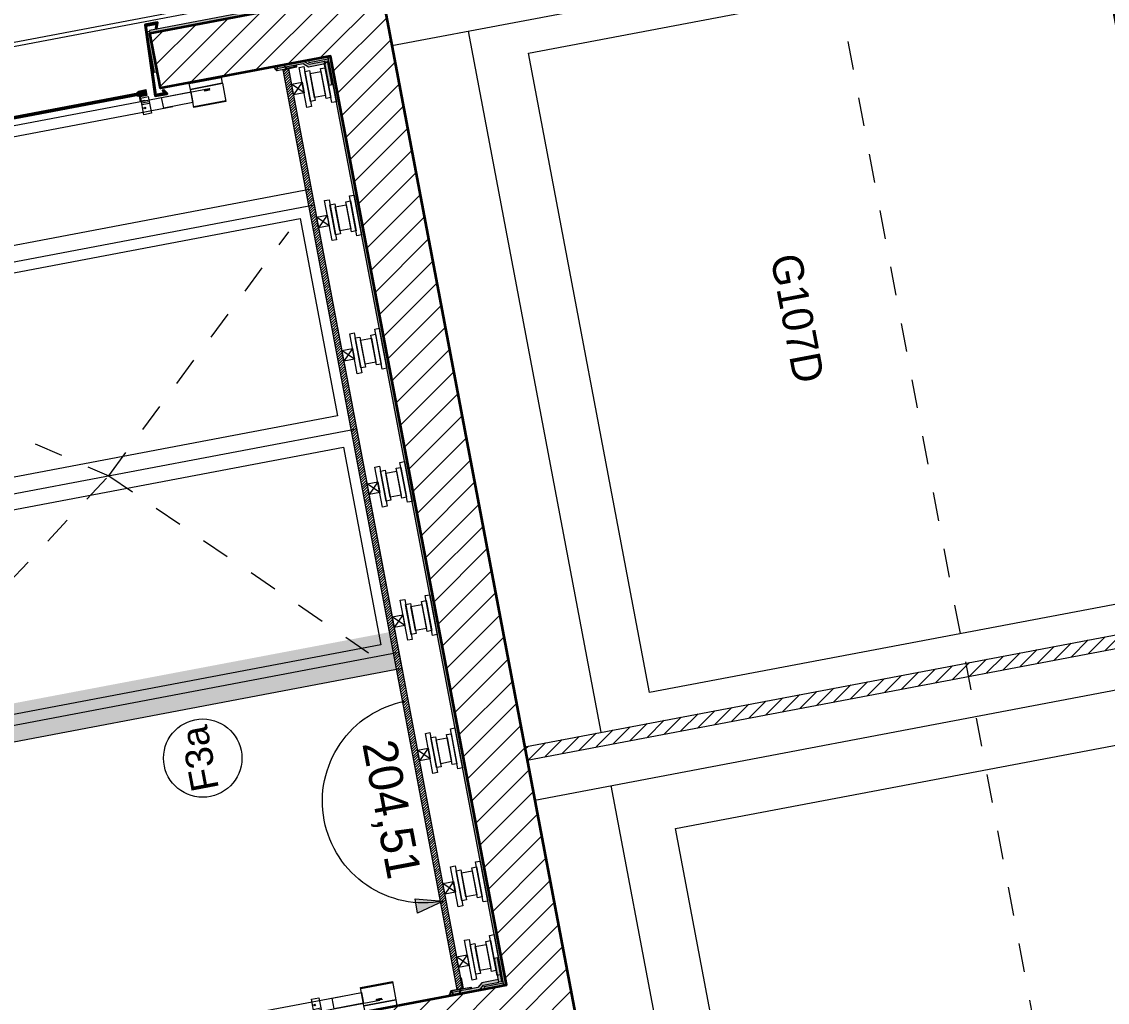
# Model space of a CAD drawing. Header units: centimetres. Extents: x 56941 to 84569, y -27946 to -11680.
# Drawn here: x 58322.1 to 58722.5, y -24489.3 to -24127.7 of the extents above; entities that cross this region are included whole.
import ezdxf

# ---------------------------------------------------------------- set-up
doc = ezdxf.new("R2010")
doc.units = ezdxf.units.CM
doc.header["$LTSCALE"] = 50.8
doc.linetypes.add('Style de ligne -1', pattern=[0.41664, 0.20828, -0.20836])
doc.layers.get('0').update_dxf_attribs({"lineweight": 18})
for name, color, linetype, lineweight in [('0-PROJET-BOIS', 7, 'Continuous', 5), ('0-PROJET-COTATIONS', 7, 'Continuous', 13), ('0-PROJET-DESSINS CRÉES', 7, 'Continuous', 9), ('0-PROJET-EP', 7, 'Continuous', 5), ('0-PROJET-Garde corps', 7, 'Continuous', 5), ('0-PROJET-ISOLATION', 7, 'Continuous', 13), ('0-PROJET-MENUISERIES EXT', 7, 'Continuous', 5), ('0-PROJET-MUR BETON', 7, 'Continuous', 35), ('0-PROJET-MURS AGGLO', 7, 'Continuous', 5), ('0-PROJET-NGF', 7, 'Continuous', 5), ('0-PROJET-TEXTE', 7, 'Continuous', 5)]:
    doc.layers.add(name, color=color, linetype=linetype, lineweight=lineweight)
doc.styles.add('Futura Std Book', font='Futura Std Book')
doc.styles.add('Helvetica', font='Helvetica')

# ---------------------------------------------------------------- blocks, each defined once
blk = doc.blocks.new('PORTE FENETRE TYPE 2 FACADE')
at = {"layer": '0-PROJET-DESSINS CRÉES', "color": 7, "linetype": 'Continuous', "lineweight": 5}
blk.add_line((93, -6), (93, -215), dxfattribs=at)
at = {"layer": '0-PROJET-DESSINS CRÉES', "color": 7, "linetype": 'Style de ligne -1', "lineweight": 5}
for p, q in [((11, -10), (93, -122)), ((169, -10), (93, -122)), ((93, -122), (11, -204)), ((93, -122), (169, -204))]:
    blk.add_line(p, q, dxfattribs=at)
at = {"layer": '0-PROJET-MENUISERIES EXT', "color": 7, "linetype": 'Continuous', "lineweight": 13, "flags": 128}
for points in [[(183, 0), (183, -215), (3, -215), (3, 0)], [(177, -6), (177, -215), (9, -215), (9, -6)], [(87.23, -9), (87.23, -209), (13, -209), (13, -9)], [(173, -9), (173, -209), (99, -209), (99, -9)]]:
    blk.add_lwpolyline(points, close=True, dxfattribs=at)
blk = doc.blocks.new('Groupe-76-1')
at = {"layer": '0-PROJET-TEXTE', "color": 7, "linetype": 'Continuous', "lineweight": 5}
blk.add_circle((19571.96, -46486.23), 14.45, dxfattribs=at)
at = {"layer": '0-PROJET-TEXTE', "color": 7, "insert": (19568.06, -46499.34), "char_height": 10.087, "attachment_point": 1, "rotation": 100.7236, "line_spacing_factor": 0.834288, "style": 'Helvetica'}
blk.add_mtext('F3a', dxfattribs=at)
blk = doc.blocks.new('Groupe-80-1')
at = {"layer": '0-PROJET-TEXTE', "color": 7}
blk.add_blockref('Groupe-76-1', (0, 0), dxfattribs=at)
blk = doc.blocks.new('Groupe-186-1')
at = {"layer": '0-PROJET-Garde corps', "color": 7, "linetype": 'Continuous', "lineweight": 5}
for p, q in [((19636.55, -46574.97), (19636.64, -46575.44)), ((19637.37, -46574.82), (19637.46, -46575.29))]:
    blk.add_line(p, q, dxfattribs=at)
at = {"layer": '0-PROJET-Garde corps', "color": 7, "linetype": 'Continuous', "lineweight": 5, "flags": 128}
for points in [[(19638.13, -46575.16), (19638.15, -46575.27), (19635.97, -46575.69), (19635.95, -46575.57)], [(19637.81, -46574.73), (19637.9, -46575.2), (19636.18, -46575.53), (19636.09, -46575.06)]]:
    blk.add_lwpolyline(points, close=True, dxfattribs=at)
blk = doc.blocks.new('Groupe-187-1')
at = {"layer": '0-PROJET-Garde corps', "color": 7}
blk.add_blockref('Groupe-186-1', (0, 0), dxfattribs=at)
blk = doc.blocks.new('Groupe-188-1')
at = {"layer": '0-PROJET-Garde corps', "color": 7, "linetype": 'Continuous', "lineweight": 5, "flags": 128}
for points in [[(19567.79, -46590.6), (19566.56, -46584.11), (19569.7, -46583.52), (19570.93, -46590)], [(19567.94, -46590.36), (19566.79, -46584.27), (19569.54, -46583.75), (19570.7, -46589.84)]]:
    blk.add_lwpolyline(points, close=True, dxfattribs=at)
blk = doc.blocks.new('Groupe-189-1')
at = {"layer": '0-PROJET-DESSINS CRÉES', "color": 7, "linetype": 'Continuous', "lineweight": 13, "flags": 128}
for points in [[(19613.39, -46583.78), (19615.8, -46583.33), (19615.46, -46581.56), (19613.05, -46582.01), (19612.69, -46580.1), (19614.13, -46579.82)], [(19613.43, -46583.98), (19616.03, -46583.49), (19615.62, -46581.33), (19613.21, -46581.78), (19612.92, -46580.26), (19614.17, -46580.02)]]:
    blk.add_lwpolyline(points, dxfattribs=at)
at = {"layer": '0-PROJET-Garde corps', "color": 8, "linetype": 'Continuous', "lineweight": 5}
for p, q in [((19630.24, -46571.22), (19642.03, -46568.99)), ((19612.73, -46578.88), (19615.52, -46578.35)), ((19612.85, -46579.51), (19615.64, -46578.98)), ((19615.39, -46582.24), (19568.1, -46591.2)), ((19615.43, -46582.49), (19568.15, -46591.44)), ((19615.48, -46582.73), (19568.2, -46591.69))]:
    blk.add_line(p, q, dxfattribs=at)
at = {"layer": '0-PROJET-Garde corps', "color": 7, "linetype": 'Continuous', "lineweight": 5}
blk.add_line((19571.12, -46591.8), (19571.83, -46591.28), dxfattribs=at)
at = {"layer": '0-PROJET-Garde corps', "color": 7, "linetype": 'Continuous', "lineweight": 5, "flags": 128}
for points in [[(19641.96, -46568.64), (19643.23, -46575.32), (19631.44, -46577.55), (19630.17, -46570.87)], [(19613.19, -46581.27), (19612.03, -46575.15), (19614.81, -46574.62), (19615.97, -46580.75)], [(19568.24, -46591.94), (19568.06, -46590.95), (19615.34, -46582), (19615.53, -46582.98)], [(19567.88, -46590.03), (19567.85, -46589.85), (19568.69, -46589.69), (19568.55, -46588.93), (19569.27, -46588.31), (19569.39, -46588.45), (19568.75, -46589), (19568.9, -46589.83)]]:
    blk.add_lwpolyline(points, close=True, dxfattribs=at)
for points in [[(19568.07, -46584.24), (19568.51, -46584.39), (19624.73, -46573.74)], [(19568.9, -46588.62), (19569.25, -46588.32), (19637.27, -46575.44)], [(19612.34, -46582.53), (19613.05, -46582.01), (19615.46, -46581.56), (19615.8, -46583.33), (19613.39, -46583.78), (19612.53, -46583.54)], [(19612.75, -46582.48), (19613.14, -46582.2), (19615.3, -46581.79), (19615.56, -46583.17), (19613.4, -46583.58), (19612.97, -46583.46)], [(19571.83, -46591.28), (19571.12, -46591.8), (19568.12, -46592.37), (19567.79, -46590.6), (19570.78, -46590.03), (19571.64, -46590.27)], [(19571.43, -46591.33), (19571.04, -46591.61), (19568.28, -46592.13), (19568.02, -46590.76), (19570.77, -46590.23), (19571.2, -46590.36)]]:
    blk.add_lwpolyline(points, dxfattribs=at)
at = {"layer": '0-PROJET-Garde corps', "color": 7, "linetype": 'Continuous', "lineweight": 13, "flags": 128}
for points in [[(19630.51, -46572.65), (19631.25, -46576.58), (19620.45, -46578.63), (19619.7, -46574.7)], [(19643.19, -46575.33), (19643.6, -46577.51), (19631.85, -46579.73), (19631.44, -46577.55)], [(19613.39, -46583.78), (19613.43, -46583.98), (19616.03, -46583.49), (19615.62, -46581.33), (19613.21, -46581.78), (19612.92, -46580.26), (19614.17, -46580.02), (19614.13, -46579.82), (19612.69, -46580.1), (19613.05, -46582.01), (19615.46, -46581.56), (19615.8, -46583.33)]]:
    blk.add_lwpolyline(points, close=True, dxfattribs=at)
at = {"layer": '0-PROJET-Garde corps', "color": 7, "linetype": 'Continuous', "lineweight": 5}
blk.add_circle((19613.28, -46577.3), 0.288, dxfattribs=at)
at = {"layer": '0-PROJET-DESSINS CRÉES', "color": 7}
blk.add_blockref('Groupe-187-1', (0, 0), dxfattribs=at)
at = {"layer": '0-PROJET-Garde corps', "color": 7}
blk.add_blockref('Groupe-188-1', (0, 0), dxfattribs=at)
blk = doc.blocks.new('Groupe-190-1')
at = {"layer": '0-PROJET-DESSINS CRÉES', "lineweight": 5, "flags": 128}
for points in [[(19680.51, -46566.37), (19677.72, -46551.63), (19679.41, -46551.31), (19682.2, -46566.05)], [(19671.3, -46568.11), (19668.51, -46553.37), (19670.2, -46553.05), (19672.99, -46567.79)], [(19672.64, -46565.95), (19670.55, -46554.9), (19672.28, -46554.57), (19674.38, -46565.62)], [(19674.17, -46564.52), (19672.49, -46555.67), (19676.5, -46554.92), (19678.18, -46563.76)], [(19678.43, -46564.86), (19676.34, -46553.8), (19678.07, -46553.47), (19680.16, -46564.53)]]:
    blk.add_lwpolyline(points, close=True, dxfattribs=at)
blk = doc.blocks.new('Groupe-191-1')
at = {"layer": '0-PROJET-DESSINS CRÉES', "color": 7, "linetype": 'Continuous', "lineweight": 13}
for p, q in [((19670.28, -46562.71), (19665.6, -46559.52)), ((19669.53, -46558.78), (19666.35, -46563.45))]:
    blk.add_line(p, q, dxfattribs=at)
at = {"layer": '0-PROJET-DESSINS CRÉES', "color": 7, "linetype": 'Continuous', "lineweight": 13, "flags": 128}
blk.add_lwpolyline([(19666.35, -46563.45), (19665.6, -46559.52), (19669.53, -46558.78), (19670.28, -46562.71)], close=True, dxfattribs=at)
blk = doc.blocks.new('Groupe-192-1')
at = {"layer": '0-PROJET-DESSINS CRÉES', "lineweight": 5, "flags": 128}
for points in [[(19610.35, -46246.25), (19607.56, -46231.51), (19609.25, -46231.19), (19612.04, -46245.93)], [(19617.48, -46242.99), (19615.38, -46231.94), (19617.12, -46231.61), (19619.21, -46242.66)], [(19619.56, -46244.51), (19616.77, -46229.77), (19618.46, -46229.45), (19621.25, -46244.19)], [(19611.69, -46244.09), (19609.6, -46233.03), (19611.33, -46232.7), (19613.42, -46243.76)], [(19613.21, -46242.65), (19611.54, -46233.81), (19615.55, -46233.05), (19617.22, -46241.89)]]:
    blk.add_lwpolyline(points, close=True, dxfattribs=at)
blk = doc.blocks.new('Groupe-193-1')
at = {"layer": '0-PROJET-DESSINS CRÉES', "color": 7, "linetype": 'Continuous', "lineweight": 13}
for p, q in [((19609.32, -46240.84), (19604.65, -46237.66)), ((19608.58, -46236.91), (19605.39, -46241.59))]:
    blk.add_line(p, q, dxfattribs=at)
at = {"layer": '0-PROJET-DESSINS CRÉES', "color": 7, "linetype": 'Continuous', "lineweight": 13, "flags": 128}
blk.add_lwpolyline([(19605.39, -46241.59), (19604.65, -46237.66), (19608.58, -46236.91), (19609.32, -46240.84)], close=True, dxfattribs=at)
blk = doc.blocks.new('Groupe-194-1')
at = {"layer": '0-PROJET-DESSINS CRÉES', "lineweight": 5, "flags": 128}
for points in [[(19619.65, -46295.38), (19616.86, -46280.64), (19618.55, -46280.32), (19621.34, -46295.06)], [(19628.86, -46293.63), (19626.07, -46278.89), (19627.76, -46278.57), (19630.55, -46293.31)], [(19620.99, -46293.21), (19618.9, -46282.16), (19620.63, -46281.83), (19622.73, -46292.88)], [(19622.52, -46291.78), (19620.84, -46282.94), (19624.85, -46282.18), (19626.53, -46291.02)], [(19626.78, -46292.12), (19624.69, -46281.06), (19626.42, -46280.74), (19628.51, -46291.79)]]:
    blk.add_lwpolyline(points, close=True, dxfattribs=at)
blk = doc.blocks.new('Groupe-195-1')
at = {"layer": '0-PROJET-DESSINS CRÉES', "color": 7, "linetype": 'Continuous', "lineweight": 13}
for p, q in [((19618.63, -46289.97), (19613.95, -46286.79)), ((19617.88, -46286.04), (19614.7, -46290.72))]:
    blk.add_line(p, q, dxfattribs=at)
at = {"layer": '0-PROJET-DESSINS CRÉES', "color": 7, "linetype": 'Continuous', "lineweight": 13, "flags": 128}
blk.add_lwpolyline([(19614.7, -46290.72), (19613.95, -46286.79), (19617.88, -46286.04), (19618.63, -46289.97)], close=True, dxfattribs=at)
blk = doc.blocks.new('Groupe-196-1')
at = {"layer": '0-PROJET-DESSINS CRÉES', "lineweight": 5, "flags": 128}
for points in [[(19638.17, -46342.76), (19635.38, -46328.02), (19637.07, -46327.7), (19639.86, -46342.44)], [(19628.95, -46344.5), (19626.16, -46329.76), (19627.85, -46329.44), (19630.64, -46344.18)], [(19630.3, -46342.34), (19628.2, -46331.29), (19629.94, -46330.96), (19632.03, -46342.01)], [(19631.82, -46340.91), (19630.15, -46332.06), (19634.15, -46331.31), (19635.83, -46340.15)], [(19636.08, -46341.24), (19633.99, -46330.19), (19635.72, -46329.86), (19637.82, -46340.92)]]:
    blk.add_lwpolyline(points, close=True, dxfattribs=at)
blk = doc.blocks.new('Groupe-197-1')
at = {"layer": '0-PROJET-DESSINS CRÉES', "color": 7, "linetype": 'Continuous', "lineweight": 13}
for p, q in [((19627.93, -46339.1), (19623.26, -46335.91)), ((19627.19, -46335.17), (19624, -46339.84))]:
    blk.add_line(p, q, dxfattribs=at)
at = {"layer": '0-PROJET-DESSINS CRÉES', "color": 7, "linetype": 'Continuous', "lineweight": 13, "flags": 128}
blk.add_lwpolyline([(19624, -46339.84), (19623.26, -46335.91), (19627.19, -46335.17), (19627.93, -46339.1)], close=True, dxfattribs=at)
blk = doc.blocks.new('Groupe-198-1')
at = {"layer": '0-PROJET-DESSINS CRÉES', "lineweight": 5, "flags": 128}
for points in [[(19638.26, -46393.63), (19635.47, -46378.89), (19637.16, -46378.57), (19639.95, -46393.31)], [(19639.6, -46391.47), (19637.51, -46380.41), (19639.24, -46380.08), (19641.33, -46391.14)], [(19641.12, -46390.03), (19639.45, -46381.19), (19643.46, -46380.43), (19645.13, -46389.27)], [(19645.39, -46390.37), (19643.29, -46379.32), (19645.03, -46378.99), (19647.12, -46390.04)], [(19647.47, -46391.89), (19644.68, -46377.15), (19646.37, -46376.83), (19649.16, -46391.57)]]:
    blk.add_lwpolyline(points, close=True, dxfattribs=at)
blk = doc.blocks.new('Groupe-199-1')
at = {"layer": '0-PROJET-DESSINS CRÉES', "color": 7, "linetype": 'Continuous', "lineweight": 13}
for p, q in [((19636.49, -46384.29), (19633.3, -46388.97)), ((19637.23, -46388.22), (19632.56, -46385.04))]:
    blk.add_line(p, q, dxfattribs=at)
at = {"layer": '0-PROJET-DESSINS CRÉES', "color": 7, "linetype": 'Continuous', "lineweight": 13, "flags": 128}
blk.add_lwpolyline([(19633.3, -46388.97), (19632.56, -46385.04), (19636.49, -46384.29), (19637.23, -46388.22)], close=True, dxfattribs=at)
blk = doc.blocks.new('Groupe-200-1')
at = {"layer": '0-PROJET-DESSINS CRÉES', "lineweight": 5, "flags": 128}
for points in [[(19647.56, -46442.76), (19644.77, -46428.02), (19646.46, -46427.7), (19649.25, -46442.44)], [(19654.69, -46439.5), (19652.6, -46428.44), (19654.33, -46428.12), (19656.42, -46439.17)], [(19656.77, -46441.01), (19653.98, -46426.27), (19655.67, -46425.95), (19658.46, -46440.69)], [(19648.9, -46440.59), (19646.81, -46429.54), (19648.54, -46429.21), (19650.64, -46440.27)], [(19650.43, -46439.16), (19648.75, -46430.32), (19652.76, -46429.56), (19654.44, -46438.4)]]:
    blk.add_lwpolyline(points, close=True, dxfattribs=at)
blk = doc.blocks.new('Groupe-201-1')
at = {"layer": '0-PROJET-DESSINS CRÉES', "color": 7, "linetype": 'Continuous', "lineweight": 13}
for p, q in [((19646.54, -46437.35), (19641.86, -46434.17)), ((19645.79, -46433.42), (19642.61, -46438.1))]:
    blk.add_line(p, q, dxfattribs=at)
at = {"layer": '0-PROJET-DESSINS CRÉES', "color": 7, "linetype": 'Continuous', "lineweight": 13, "flags": 128}
blk.add_lwpolyline([(19642.61, -46438.1), (19641.86, -46434.17), (19645.79, -46433.42), (19646.54, -46437.35)], close=True, dxfattribs=at)
blk = doc.blocks.new('Groupe-202-1')
at = {"layer": '0-PROJET-DESSINS CRÉES', "lineweight": 5, "flags": 128}
for points in [[(19666.08, -46490.14), (19663.29, -46475.4), (19664.98, -46475.08), (19667.77, -46489.82)], [(19656.86, -46491.88), (19654.08, -46477.14), (19655.76, -46476.82), (19658.55, -46491.56)], [(19658.21, -46489.72), (19656.11, -46478.67), (19657.85, -46478.34), (19659.94, -46489.39)], [(19659.73, -46488.29), (19658.06, -46479.44), (19662.07, -46478.69), (19663.74, -46487.53)], [(19663.99, -46488.63), (19661.9, -46477.57), (19663.64, -46477.24), (19665.73, -46488.3)]]:
    blk.add_lwpolyline(points, close=True, dxfattribs=at)
blk = doc.blocks.new('Groupe-203-1')
at = {"layer": '0-PROJET-DESSINS CRÉES', "color": 7, "linetype": 'Continuous', "lineweight": 13}
for p, q in [((19655.84, -46486.48), (19651.17, -46483.29)), ((19655.1, -46482.55), (19651.91, -46487.22))]:
    blk.add_line(p, q, dxfattribs=at)
at = {"layer": '0-PROJET-DESSINS CRÉES', "color": 7, "linetype": 'Continuous', "lineweight": 13, "flags": 128}
blk.add_lwpolyline([(19651.91, -46487.22), (19651.17, -46483.29), (19655.1, -46482.55), (19655.84, -46486.48)], close=True, dxfattribs=at)
blk = doc.blocks.new('Groupe-204-1')
at = {"layer": '0-PROJET-DESSINS CRÉES', "lineweight": 5, "flags": 128}
for points in [[(19675.38, -46539.27), (19672.59, -46524.53), (19674.28, -46524.21), (19677.07, -46538.95)], [(19666.17, -46541.01), (19663.38, -46526.27), (19665.07, -46525.95), (19667.86, -46540.69)], [(19667.51, -46538.85), (19665.42, -46527.79), (19667.15, -46527.47), (19669.24, -46538.52)], [(19669.03, -46537.41), (19667.36, -46528.57), (19671.37, -46527.81), (19673.04, -46536.66)], [(19673.3, -46537.75), (19671.2, -46526.7), (19672.94, -46526.37), (19675.03, -46537.42)]]:
    blk.add_lwpolyline(points, close=True, dxfattribs=at)
blk = doc.blocks.new('Groupe-205-1')
at = {"layer": '0-PROJET-DESSINS CRÉES', "color": 7, "linetype": 'Continuous', "lineweight": 13}
for p, q in [((19665.15, -46535.61), (19660.47, -46532.42)), ((19664.4, -46531.68), (19661.22, -46536.35))]:
    blk.add_line(p, q, dxfattribs=at)
at = {"layer": '0-PROJET-DESSINS CRÉES', "color": 7, "linetype": 'Continuous', "lineweight": 13, "flags": 128}
blk.add_lwpolyline([(19661.22, -46536.35), (19660.47, -46532.42), (19664.4, -46531.68), (19665.15, -46535.61)], close=True, dxfattribs=at)
blk = doc.blocks.new('Groupe-206-1')
at = {"layer": '0-PROJET-Garde corps', "color": 7, "linetype": 'Continuous', "lineweight": 5}
for p, q in [((19573.14, -46240.14), (19573.05, -46239.66)), ((19573.96, -46239.98), (19573.87, -46239.51))]:
    blk.add_line(p, q, dxfattribs=at)
at = {"layer": '0-PROJET-Garde corps', "color": 7, "linetype": 'Continuous', "lineweight": 5, "flags": 128}
for points in [[(19572.36, -46239.79), (19572.34, -46239.68), (19574.52, -46239.27), (19574.54, -46239.38)], [(19572.68, -46240.22), (19572.59, -46239.75), (19574.31, -46239.42), (19574.4, -46239.9)]]:
    blk.add_lwpolyline(points, close=True, dxfattribs=at)
blk = doc.blocks.new('Groupe-207-1')
at = {"layer": '0-PROJET-Garde corps', "color": 7}
blk.add_blockref('Groupe-206-1', (0, 0), dxfattribs=at)
blk = doc.blocks.new('Groupe-208-1')
at = {"layer": '0-PROJET-Garde corps', "color": 7, "linetype": 'Continuous', "lineweight": 5, "flags": 128}
for points in [[(19447.51, -46261.32), (19448.74, -46267.81), (19445.59, -46268.4), (19444.36, -46261.92)], [(19447.35, -46261.56), (19448.5, -46267.65), (19445.75, -46268.17), (19444.6, -46262.08)]]:
    blk.add_lwpolyline(points, close=True, dxfattribs=at)
blk = doc.blocks.new('Groupe-209-1')
at = {"layer": '0-PROJET-DESSINS CRÉES', "color": 7, "linetype": 'Continuous', "lineweight": 13, "flags": 128}
for points in [[(19548.32, -46240.21), (19550.93, -46239.71), (19551.34, -46241.87), (19548.93, -46242.33), (19549.22, -46243.86), (19550.46, -46243.62)], [(19548.36, -46240.4), (19550.77, -46239.95), (19551.1, -46241.71), (19548.7, -46242.17), (19549.06, -46244.09), (19550.5, -46243.82)]]:
    blk.add_lwpolyline(points, dxfattribs=at)
at = {"layer": '0-PROJET-Garde corps', "color": 8, "linetype": 'Continuous', "lineweight": 5}
for p, q in [((19550.69, -46240.61), (19444.35, -46260.75)), ((19550.74, -46240.86), (19444.39, -46261)), ((19550.78, -46241.1), (19444.44, -46261.24)), ((19549.43, -46244.58), (19552.21, -46244.05)), ((19568.64, -46245.93), (19580.43, -46243.7)), ((19549.54, -46245.21), (19552.33, -46244.68))]:
    blk.add_line(p, q, dxfattribs=at)
at = {"layer": '0-PROJET-Garde corps', "color": 7, "linetype": 'Continuous', "lineweight": 5}
blk.add_line((19447.03, -46259.58), (19447.88, -46259.8), dxfattribs=at)
at = {"layer": '0-PROJET-Garde corps', "color": 7, "linetype": 'Continuous', "lineweight": 13, "flags": 128}
for points in [[(19567.44, -46239.6), (19567.02, -46237.42), (19578.78, -46235.2), (19579.19, -46237.38)], [(19548.36, -46240.4), (19548.32, -46240.21), (19550.93, -46239.71), (19551.34, -46241.87), (19548.93, -46242.33), (19549.22, -46243.86), (19550.46, -46243.62), (19550.5, -46243.82), (19549.06, -46244.09), (19548.7, -46242.17), (19551.1, -46241.71), (19550.77, -46239.95)], [(19557.56, -46246.55), (19556.81, -46242.62), (19567.62, -46240.57), (19568.37, -46244.5)]]:
    blk.add_lwpolyline(points, close=True, dxfattribs=at)
at = {"layer": '0-PROJET-Garde corps', "color": 7, "linetype": 'Continuous', "lineweight": 5, "flags": 128}
for points in [[(19446.13, -46263.35), (19446.56, -46263.5), (19574.33, -46239.3)], [(19547.84, -46241.95), (19548.7, -46242.17), (19551.1, -46241.71), (19550.77, -46239.95), (19548.36, -46240.4), (19547.65, -46240.94)], [(19548.24, -46241.85), (19548.7, -46241.97), (19550.87, -46241.56), (19550.61, -46240.18), (19548.44, -46240.59), (19548.09, -46240.86)], [(19446.96, -46267.73), (19447.31, -46267.43), (19560.88, -46245.92)], [(19447.88, -46259.8), (19447.03, -46259.58), (19444.03, -46260.15), (19444.36, -46261.92), (19447.36, -46261.35), (19448.07, -46260.81)], [(19447.48, -46259.91), (19447.02, -46259.79), (19444.26, -46260.31), (19444.52, -46261.69), (19447.28, -46261.16), (19447.63, -46260.89)]]:
    blk.add_lwpolyline(points, dxfattribs=at)
for points in [[(19568.7, -46246.28), (19567.44, -46239.6), (19579.23, -46237.37), (19580.49, -46244.05)], [(19550.64, -46240.37), (19550.83, -46241.35), (19444.49, -46261.49), (19444.3, -46260.51)], [(19551.88, -46242.28), (19553.04, -46248.41), (19550.25, -46248.94), (19549.09, -46242.81)], [(19444.66, -46262.41), (19444.7, -46262.59), (19445.54, -46262.43), (19445.68, -46263.19), (19446.58, -46263.5), (19446.64, -46263.33), (19445.84, -46263.05), (19445.68, -46262.22)]]:
    blk.add_lwpolyline(points, close=True, dxfattribs=at)
at = {"layer": '0-PROJET-Garde corps', "color": 7, "linetype": 'Continuous', "lineweight": 5}
blk.add_circle((19550.63, -46246.48), 0.288, dxfattribs=at)
at = {"layer": '0-PROJET-DESSINS CRÉES', "color": 7}
blk.add_blockref('Groupe-207-1', (0, 0), dxfattribs=at)
at = {"layer": '0-PROJET-Garde corps', "color": 7}
blk.add_blockref('Groupe-208-1', (0, 0), dxfattribs=at)
blk = doc.blocks.new('Groupe-242-1')
at = {"layer": '0-PROJET-EP', "color": 7, "linetype": 'Continuous', "lineweight": 5, "flags": 128}
blk.add_lwpolyline([(18762.03, -46362.56), (18759.8, -46350.77), (19567.7, -46197.77), (19569.93, -46209.56)], close=True, dxfattribs=at)
at = {"layer": '0-PROJET-EP', "color": 7, "linetype": 'Continuous', "lineweight": 13, "flags": 128}
blk.add_lwpolyline([(19478.12, -46228.48), (19475.33, -46213.74), (19567.42, -46196.3), (19570.21, -46211.04)], close=True, dxfattribs=at)
blk = doc.blocks.new('Groupe-344-1')
at = {"layer": '0-PROJET-NGF', "linetype": 'Continuous', "lineweight": 0}
blk.add_hatch(color=7, dxfattribs=at).paths.add_polyline_path([(19650.3, -46538.08), (19660.61, -46538.98), (19651.23, -46543.36)])
at = {"layer": '0-PROJET-NGF', "color": 7, "lineweight": 5, "flags": 128}
blk.add_lwpolyline([(19660.61, -46538.98), (19658.8, -46539.28), (19656.97, -46539.49), (19655.13, -46539.61), (19653.29, -46539.64), (19651.45, -46539.57), (19649.61, -46539.42), (19647.79, -46539.18), (19645.98, -46538.85), (19644.18, -46538.43), (19642.41, -46537.92), (19640.67, -46537.33), (19638.96, -46536.65), (19637.28, -46535.89), (19635.64, -46535.04), (19634.05, -46534.12), (19632.5, -46533.12), (19631, -46532.05), (19629.56, -46530.9), (19628.18, -46529.69), (19626.86, -46528.4), (19625.6, -46527.06), (19624.41, -46525.65), (19623.29, -46524.19), (19622.24, -46522.68), (19621.27, -46521.11), (19620.38, -46519.5), (19619.57, -46517.85), (19618.83, -46516.16), (19618.19, -46514.43), (19617.63, -46512.68), (19617.15, -46510.9), (19616.76, -46509.1), (19616.46, -46507.28), (19616.26, -46505.45), (19616.14, -46503.62), (19616.11, -46501.77), (19616.17, -46499.93), (19616.32, -46498.1), (19616.56, -46496.27), (19616.9, -46494.46), (19617.32, -46492.67), (19617.82, -46490.9), (19618.42, -46489.15), (19619.1, -46487.44), (19619.86, -46485.76), (19620.7, -46484.13), (19621.62, -46482.53), (19622.62, -46480.99), (19623.7, -46479.49), (19624.84, -46478.05), (19626.06, -46476.67), (19627.34, -46475.34), (19628.68, -46474.09), (19630.09, -46472.89), (19631.55, -46471.78), (19633.07, -46470.73), (19634.63, -46469.76), (19636.24, -46468.86), (19637.9, -46468.05), (19639.59, -46467.32), (19641.31, -46466.67), (19643.06, -46466.11), (19644.84, -46465.64), (19646.64, -46465.25)], dxfattribs=at)
at = {"layer": '0-PROJET-NGF', "color": 7, "linetype": 'Continuous', "lineweight": 5, "flags": 128}
blk.add_lwpolyline([(19650.3, -46538.08), (19660.61, -46538.98), (19651.23, -46543.36)], close=True, dxfattribs=at)
at = {"layer": '0-PROJET-NGF', "color": 7, "insert": (19643.14, -46478.55), "char_height": 12.586, "attachment_point": 1, "rotation": 280.7296, "line_spacing_factor": 0.962448, "style": 'Futura Std Book'}
blk.add_mtext('204,51', dxfattribs=at)

msp = doc.modelspace()

# ---------------------------------------------------------------- hatches: boundary and pattern name
at = {"layer": '0-PROJET-BOIS', "linetype": 'Continuous', "lineweight": 5}
h = msp.add_hatch(dxfattribs=at)
h.set_pattern_fill('bois 45', color=9, style=0, pattern_type=2)
h.set_pattern_definition([(45, (38816.9114, 22086.9576), (0, -1), [])])
h.paths.add_polyline_path([(58420.49, -24145.03), (58484.72, -24484.21), (58482.76, -24484.58), (58418.52, -24145.4)])
at = {"layer": '0-PROJET-DESSINS CRÉES', "linetype": 'Continuous', "lineweight": 0}
for points in [[(58374.39, -24152.89), (58374.18, -24153.05), (58375.26, -24154.09), (58371.56, -24154.79), (58367.9, -24129.06), (58371.91, -24128.3), (58371.57, -24130.17), (58371.81, -24130.13), (58372.22, -24128), (58367.63, -24128.87), (58371.33, -24155.08), (58375.8, -24154.24)], [(58232.83, -24226.5), (58263.71, -24389.56), (58457.8, -24352.8), (58460.41, -24366.6), (58251.09, -24406.24), (58217.6, -24229.39)]]:
    msp.add_hatch(color=7, dxfattribs=at).paths.add_polyline_path(points)
at = {"layer": '0-PROJET-ISOLATION', "linetype": 'Continuous', "lineweight": 0}
for points in [[(58369.39, -24131.9), (58422.22, -24121.89), (58423.68, -24120.09), (58429.4, -24119.01), (58429.21, -24118.03), (58423.13, -24119.18), (58421.66, -24120.99), (58369.21, -24130.92)], [(58371.13, -24146.48), (58368.27, -24131.34), (58369.25, -24131.16), (58372.12, -24146.3)], [(58371.13, -24146.48), (58368.27, -24131.34), (58369.25, -24131.16), (58372.12, -24146.3)], [(58415.36, -24144.24), (58426.07, -24142.23), (58428.08, -24143.36), (58433.8, -24142.28), (58433.99, -24143.26), (58427.91, -24144.41), (58425.88, -24143.27), (58415.64, -24145.21)], [(58435, -24140.53), (58435.18, -24141.51), (58428.18, -24142.84), (58427.99, -24141.85)], [(58436.47, -24151), (58435.49, -24151.18), (58433.8, -24142.28), (58434.78, -24142.09)], [(58500.86, -24482.91), (58499.87, -24483.1), (58435, -24140.53), (58435.98, -24140.35)], [(58499.1, -24481.72), (58498.12, -24481.9), (58496.43, -24473), (58497.42, -24472.81)], [(58480.24, -24486.82), (58490.94, -24484.78), (58492.4, -24482.99), (58498.12, -24481.9), (58497.93, -24480.92), (58491.85, -24482.07), (58490.38, -24483.88), (58480.14, -24485.82)], [(58492.87, -24484.42), (58492.68, -24483.44), (58499.69, -24482.12), (58499.87, -24483.1)]]:
    msp.add_hatch(color=255, dxfattribs=at).paths.add_polyline_path(points)
at = {"layer": '0-PROJET-MUR BETON', "linetype": 'Continuous', "lineweight": 5}
h = msp.add_hatch(dxfattribs=at)
h.set_pattern_fill('hachure A', style=0, pattern_type=2)
h.set_pattern_definition([(45, (38816.9114, 22086.9576), (5.2916667, -4.4097222), [])])
h.paths.add_polyline_path([(58363.85, -23759.48), (58340.78, -23637.62), (58275.67, -23649.95), (58272.32, -23632.27), (58337.43, -23619.94), (58306.14, -23454.76), (58286.49, -23458.48), (58283.14, -23440.79), (58914.28, -23321.27), (58922.99, -23337.94), (58860.39, -23349.79), (58918.1, -23654.51), (58968.57, -23644.96), (58977.28, -23661.63), (58921.45, -23672.2), (59360.76, -25991.95), (59405.32, -25983.51), (59415, -26002.03), (59364.48, -26011.6), (59392.32, -26158.59), (59438.53, -26149.84), (59448.21, -26168.37), (58779.05, -26295.09), (58775.33, -26275.44), (58838.07, -26263.56), (58716.93, -25623.86), (58654.19, -25635.74), (58650.34, -25615.4), (58713.08, -25603.52), (58682.78, -25443.54), (58620.04, -25455.42), (58616.19, -25435.09), (58678.93, -25423.21), (58582.67, -24914.91), (58519.93, -24926.8), (58516.08, -24906.46), (58578.82, -24894.58), (58504.71, -24503.25), (58441.97, -24515.13), (58438.12, -24494.79), (58500.86, -24482.91), (58435.98, -24140.35), (58373.24, -24152.23), (58369.39, -24131.89), (58432.13, -24120.01), (58367.2, -23777.16), (58302.1, -23789.49), (58298.75, -23771.8)])
h.paths.add_polyline_path([(59094.84, -26042.31), (59092.73, -26031.16), (59086.39, -26032.36), (58649.19, -23723.76), (58389.8, -23772.88), (58829.11, -26092.63)])
h.paths.add_polyline_path([(58908.68, -23674.62), (58670.78, -23719.67), (59110.09, -26039.42), (59354.33, -25993.17), (59352.21, -25982.02), (59345.88, -25983.22)])
h.paths.add_polyline_path([(59379.55, -26161.01), (59351.71, -26014.02), (58832.83, -26112.28), (58860.67, -26259.28)])
h.paths.add_polyline_path([(58328.74, -23450.48), (58386.45, -23755.2), (58645.84, -23706.07), (58588.13, -23401.35)])
h.paths.add_polyline_path([(58847.62, -23352.21), (58609.72, -23397.26), (58667.43, -23701.99), (58905.33, -23656.93)])
at = {"layer": '0-PROJET-MURS AGGLO', "linetype": 'Continuous', "lineweight": 18}
h = msp.add_hatch(dxfattribs=at)
h.set_pattern_fill('50_béton', style=0, pattern_type=2)
h.set_pattern_definition([(45, (38816.9114, 22086.9576), (2.42534722, -2.64583333), [])])
h.paths.add_polyline_path([(58507.63, -24395.06), (58508.56, -24399.97), (58767.95, -24350.85), (58767.02, -24345.93)])

# ---------------------------------------------------------------- linework, layer by layer
at = {"color": 1, "linetype": 'Style de ligne -1', "lineweight": 5, "flags": 128}
msp.add_lwpolyline([(59300.68, -27182), (59210.23, -26758.14), (59071.72, -26241.7), (58991.19, -25923.93), (58839.8, -25258.94), (58705.99, -24552.34), (58588.81, -23933.59), (58442.64, -23161.72), (58310.8, -22384.97), (58237.79, -21999.45), (58195.18, -21505.7), (58091.96, -21068.17), (58051.19, -20852.86), (58028.49, -20464.31)], dxfattribs=at)
at = {"layer": '0-PROJET-BOIS', "lineweight": 13, "flags": 128}
msp.add_lwpolyline([(58420.49, -24145.03), (58484.72, -24484.21), (58482.76, -24484.58), (58418.52, -24145.4)], close=True, dxfattribs=at)
at = {"layer": '0-PROJET-DESSINS CRÉES', "color": 7, "linetype": 'Continuous', "lineweight": 13}
for p, q in [((58458.67, -24136.53), (58718.06, -24087.4)), ((58535.84, -24389.71), (58486.88, -24131.18)), ((58511.35, -24414.71), (58770.74, -24365.58)), ((58589.78, -24674.56), (58539.56, -24409.36))]:
    msp.add_line(p, q, dxfattribs=at)
at = {"layer": '0-PROJET-DESSINS CRÉES', "color": 7, "linetype": 'Continuous', "lineweight": 13, "flags": 128}
for points in [[(58720.3, -24099.25), (58764.96, -24335.06), (58553.71, -24375.07), (58509.06, -24139.26)], [(58414.97, -24144.51), (58415.05, -24144.44), (58416.23, -24145.74), (58419.42, -24145.13), (58419.44, -24145.23), (58416.19, -24145.85)], [(58774.46, -24385.23), (58819.12, -24621.04), (58607.87, -24661.05), (58563.21, -24425.24)], [(58479.78, -24486.71), (58479.87, -24486.75), (58480.5, -24485.11), (58483.69, -24484.51), (58483.67, -24484.41), (58480.43, -24485.02)]]:
    msp.add_lwpolyline(points, close=True, dxfattribs=at)
at = {"layer": '0-PROJET-DESSINS CRÉES', "color": 7, "linetype": 'Continuous', "lineweight": 35, "flags": 128}
msp.add_lwpolyline([(58374.39, -24152.89), (58374.18, -24153.05), (58375.26, -24154.09), (58371.56, -24154.79), (58367.9, -24129.06), (58371.91, -24128.3), (58371.57, -24130.17), (58371.81, -24130.13), (58372.22, -24128), (58367.63, -24128.87), (58371.33, -24155.08), (58375.8, -24154.24)], close=True, dxfattribs=at)
at = {"layer": '0-PROJET-DESSINS CRÉES', "color": 7, "linetype": 'Continuous', "lineweight": 5, "flags": 128}
for points in [[(58416.17, -24145.63), (58416.31, -24145.68), (58416.51, -24144.17), (58418.76, -24143.74), (58419.55, -24145.14), (58420.47, -24144.96), (58421.22, -24148.91), (58421.37, -24148.89), (58420.62, -24144.94), (58423.57, -24144.38), (58423.45, -24143.73), (58422.46, -24143.92), (58422.49, -24144.06), (58423.33, -24143.91), (58423.39, -24144.26), (58419.61, -24144.98), (58419.42, -24144.65), (58419.79, -24144.58), (58419.76, -24144.43), (58419.35, -24144.51), (58418.83, -24143.59), (58416.38, -24144.05)], [(58480.49, -24485.23), (58480.6, -24485.14), (58481.33, -24486.47), (58483.59, -24486.04), (58483.81, -24484.45), (58484.73, -24484.28), (58483.99, -24480.33), (58484.13, -24480.3), (58484.88, -24484.25), (58487.83, -24483.69), (58487.95, -24484.34), (58486.97, -24484.53), (58486.94, -24484.38), (58487.78, -24484.22), (58487.71, -24483.87), (58483.93, -24484.58), (58483.87, -24484.96), (58484.24, -24484.89), (58484.27, -24485.04), (58483.85, -24485.12), (58483.7, -24486.16), (58481.26, -24486.62)]]:
    msp.add_lwpolyline(points, close=True, dxfattribs=at)
at = {"layer": '0-PROJET-ISOLATION', "flags": 128}
for points in [[(58369.39, -24131.9), (58422.22, -24121.89), (58423.68, -24120.09), (58429.4, -24119.01), (58429.21, -24118.03), (58423.13, -24119.18), (58421.66, -24120.99), (58369.21, -24130.92)], [(58371.13, -24146.48), (58368.27, -24131.34), (58369.25, -24131.16), (58372.12, -24146.3)], [(58371.13, -24146.48), (58368.27, -24131.34), (58369.25, -24131.16), (58372.12, -24146.3)], [(58415.36, -24144.24), (58426.07, -24142.23), (58428.08, -24143.36), (58433.8, -24142.28), (58433.99, -24143.26), (58427.91, -24144.41), (58425.88, -24143.27), (58415.64, -24145.21)], [(58435, -24140.53), (58435.18, -24141.51), (58428.18, -24142.84), (58427.99, -24141.85)], [(58436.47, -24151), (58435.49, -24151.18), (58433.8, -24142.28), (58434.78, -24142.09)], [(58500.86, -24482.91), (58499.87, -24483.1), (58435, -24140.53), (58435.98, -24140.35)], [(58499.1, -24481.72), (58498.12, -24481.9), (58496.43, -24473), (58497.42, -24472.81)], [(58480.24, -24486.82), (58490.94, -24484.78), (58492.4, -24482.99), (58498.12, -24481.9), (58497.93, -24480.92), (58491.85, -24482.07), (58490.38, -24483.88), (58480.14, -24485.82)], [(58492.87, -24484.42), (58492.68, -24483.44), (58499.69, -24482.12), (58499.87, -24483.1)]]:
    msp.add_lwpolyline(points, close=True, dxfattribs=at)
at = {"layer": '0-PROJET-MUR BETON', "flags": 128}
msp.add_lwpolyline([(58678.93, -25423.21), (58582.67, -24914.91), (58519.93, -24926.8), (58516.08, -24906.46), (58578.82, -24894.58), (58504.71, -24503.25), (58441.97, -24515.13), (58438.12, -24494.79), (58500.86, -24482.91), (58435.98, -24140.35), (58373.24, -24152.23), (58369.39, -24131.89), (58432.13, -24120.01), (58367.2, -23777.16), (58302.1, -23789.49), (58298.75, -23771.8), (58363.85, -23759.48), (58340.78, -23637.62), (58275.67, -23649.95), (58272.32, -23632.27)], dxfattribs=at)
msp.add_lwpolyline([(59094.84, -26042.31), (59092.73, -26031.16), (59086.39, -26032.36), (58649.19, -23723.76), (58389.8, -23772.88), (58829.11, -26092.63)], close=True, dxfattribs=at)
at = {"layer": '0-PROJET-MURS AGGLO', "color": 7, "linetype": 'Continuous', "lineweight": 18}
for p, q in [((58507.63, -24395.06), (58767.02, -24345.93)), ((58508.56, -24399.97), (58767.95, -24350.85))]:
    msp.add_line(p, q, dxfattribs=at)
at = {"layer": '0-PROJET-MURS AGGLO', "color": 7, "linetype": 'Continuous', "lineweight": 5}
for p, q in [((58507.63, -24395.06), (58767.02, -24345.93)), ((58508.56, -24399.97), (58767.95, -24350.85)), ((58508.56, -24399.97), (58507.63, -24395.06))]:
    msp.add_line(p, q, dxfattribs=at)

# ---------------------------------------------------------------- block references
at = {"layer": '0-PROJET-COTATIONS', "color": 7}
msp.add_blockref('Groupe-80-1', (38816.91, 22086.96), dxfattribs=at)
at = {"layer": '0-PROJET-DESSINS CRÉES'}
for name in ['Groupe-192-1', 'Groupe-194-1', 'Groupe-196-1', 'Groupe-198-1', 'Groupe-200-1', 'Groupe-202-1', 'Groupe-204-1', 'Groupe-190-1']:
    msp.add_blockref(name, (38816.91, 22086.96), dxfattribs=at)
at = {"layer": '0-PROJET-DESSINS CRÉES', "color": 7}
for name in ['Groupe-193-1', 'Groupe-195-1', 'Groupe-197-1', 'Groupe-199-1', 'Groupe-201-1', 'Groupe-203-1', 'Groupe-205-1', 'Groupe-191-1']:
    msp.add_blockref(name, (38816.91, 22086.96), dxfattribs=at)
at = {"layer": '0-PROJET-DESSINS CRÉES', "color": 7, "rotation": 100.7235947438885}
msp.add_blockref('PORTE FENETRE TYPE 2 FACADE', (58251.65, -24409.19), dxfattribs=at)
at = {"layer": '0-PROJET-EP', "color": 7}
msp.add_blockref('Groupe-242-1', (38816.91, 22086.96), dxfattribs=at)
at = {"layer": '0-PROJET-Garde corps', "color": 7}
for name in ['Groupe-209-1', 'Groupe-189-1']:
    msp.add_blockref(name, (38816.91, 22086.96), dxfattribs=at)
at = {"layer": '0-PROJET-NGF', "color": 7}
msp.add_blockref('Groupe-344-1', (38816.91, 22086.96), dxfattribs=at)

# ---------------------------------------------------------------- texts
at = {"layer": '0-PROJET-TEXTE', "color": 7, "insert": (58613.83, -24236), "char_height": 11.327, "attachment_point": 2, "rotation": 280.7236, "line_spacing_factor": 0.962448, "style": 'Futura Std Book'}
msp.add_mtext('G107D', dxfattribs=at)

doc.saveas('drawing.dxf')
